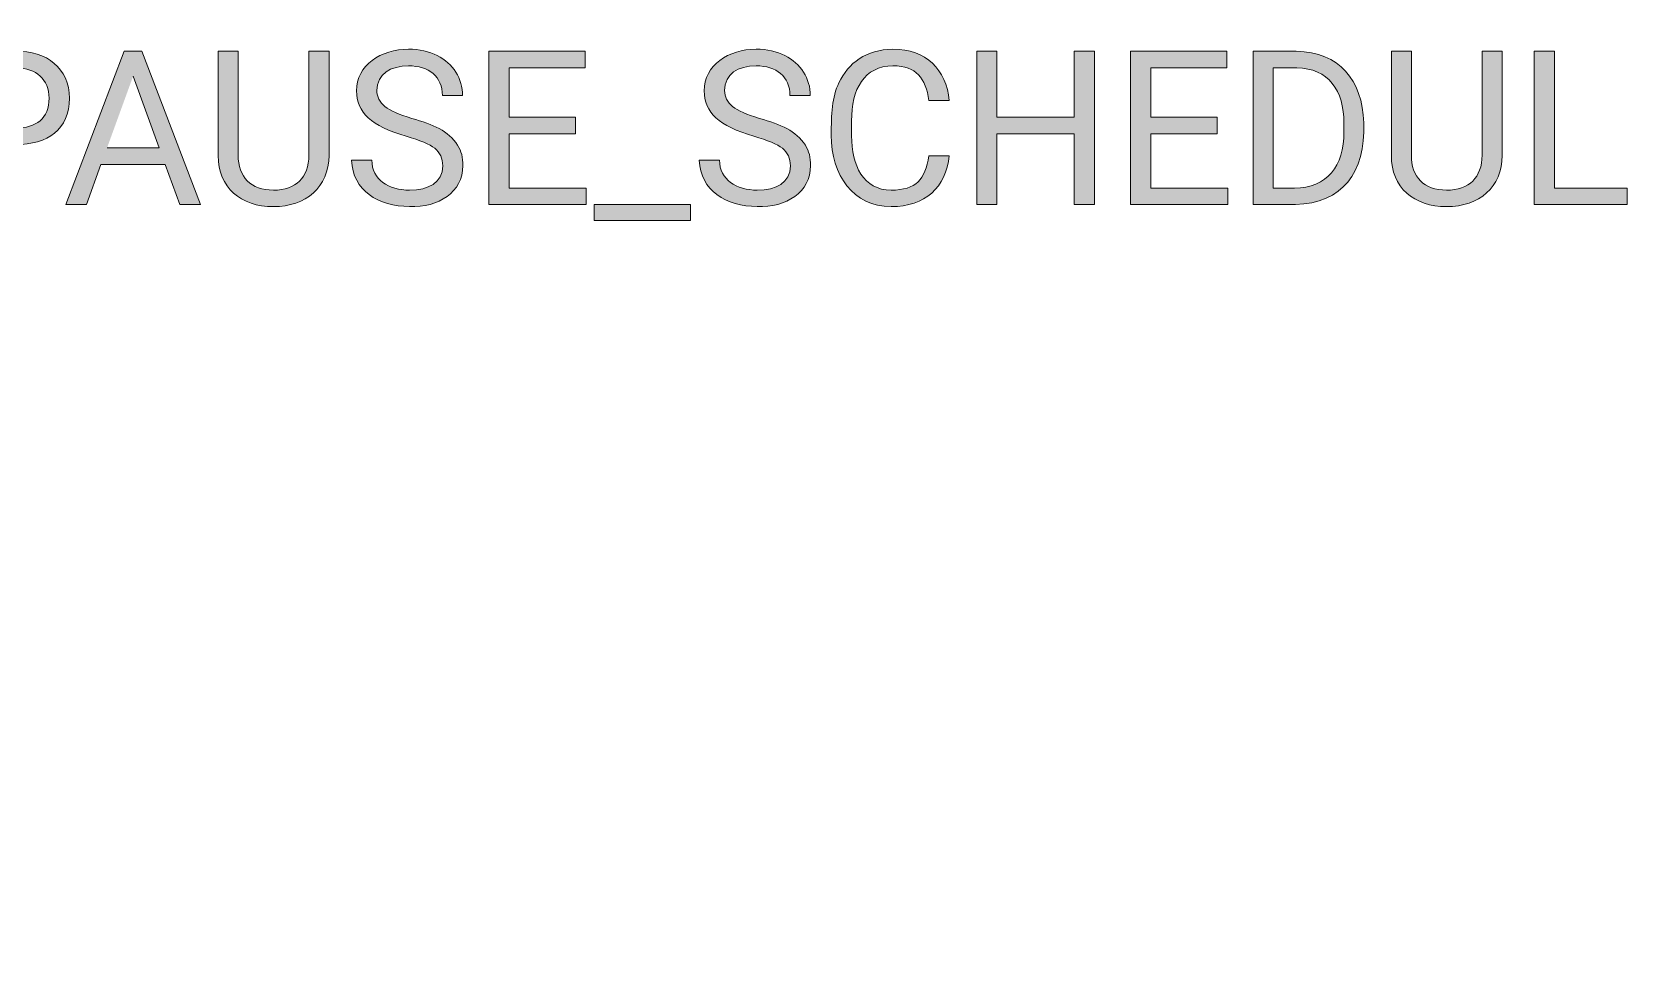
# Model space of a CAD drawing. Extents: x 3 to 1760, y 20 to 1040.
# Drawn here: x 234 to 349.1, y 439.2 to 506.2 of the extents above; entities that cross this region are included whole.
import ezdxf

# ---------------------------------------------------------------- set-up
doc = ezdxf.new("R2010")
doc.units = 0
doc.header["$MEASUREMENT"] = 0
doc.layers.add('Layer 1', color=7, linetype='Continuous', lineweight=0)

# ---------------------------------------------------------------- blocks, each defined once
blk = doc.blocks.new('Block_189')
at = {"layer": 'Layer 1', "true_color": 0x202124, "transparency": 33554687}
h = blk.add_hatch(color=250, dxfattribs=at)
h.dxf.hatch_style = 2
edge = h.paths.add_edge_path()
edge.add_spline(control_points=[(236.68, 501.38), (236.67, 499.12), (235.14, 498.03), (232.79, 498.03), (232.79, 498.03), (230.18, 498.03), (230.18, 498.03), (230.18, 498.03), (230.18, 493.7), (230.18, 493.7), (230.18, 493.7), (228.72, 493.7), (228.72, 493.7), (228.72, 493.7), (228.72, 504.76), (228.72, 504.76), (228.72, 504.76), (232.8, 504.76), (232.8, 504.76), (235.06, 504.81), (236.68, 503.52), (236.68, 501.38)], knot_values=[0, 0, 0, 0, 1, 1, 1, 2, 2, 2, 3, 3, 3, 4, 4, 4, 5, 5, 5, 6, 6, 6, 7, 7, 7, 7], degree=3, periodic=0)
edge = h.paths.add_edge_path()
edge.add_spline(control_points=[(235.22, 501.37), (235.23, 502.72), (234.26, 503.55), (232.89, 503.56), (232.89, 503.56), (230.18, 503.56), (230.18, 503.56), (230.18, 503.56), (230.18, 499.22), (230.18, 499.22), (230.18, 499.22), (232.8, 499.22), (232.8, 499.22), (234.29, 499.22), (235.22, 499.92), (235.22, 501.37)], knot_values=[0, 0, 0, 0, 1, 1, 1, 2, 2, 2, 3, 3, 3, 4, 4, 4, 5, 5, 5, 5], degree=3, periodic=0)
edge.add_line((235.22, 501.37), (235.22, 501.37))
h = blk.add_hatch(color=250, dxfattribs=at)
h.dxf.hatch_style = 2
edge = h.paths.add_edge_path()
edge.add_spline(control_points=[(243.6, 496.59), (243.6, 496.59), (238.96, 496.59), (238.96, 496.59), (238.96, 496.59), (237.92, 493.7), (237.92, 493.7), (237.92, 493.7), (236.42, 493.7), (236.42, 493.7), (236.42, 493.7), (240.64, 504.76), (240.64, 504.76), (240.64, 504.76), (241.92, 504.76), (241.92, 504.76), (241.92, 504.76), (246.15, 493.7), (246.15, 493.7), (246.15, 493.7), (244.65, 493.7), (244.65, 493.7), (244.65, 493.7), (243.6, 496.59), (243.6, 496.59)], knot_values=[0, 0, 0, 0, 1, 1, 1, 2, 2, 2, 3, 3, 3, 4, 4, 4, 5, 5, 5, 6, 6, 6, 7, 7, 7, 8, 8, 8, 8], degree=3, periodic=0)
edge = h.paths.add_edge_path()
edge.add_spline(control_points=[(239.4, 497.79), (239.4, 497.79), (243.16, 497.79), (243.16, 497.79), (243.16, 497.79), (241.28, 502.96), (241.28, 502.96)], knot_values=[0, 0, 0, 0, 1, 1, 1, 2, 2, 2, 2], degree=3, periodic=0)
edge.add_line((241.28, 502.96), (239.4, 497.79))
h = blk.add_hatch(color=250, dxfattribs=at)
h.dxf.hatch_style = 2
edge = h.paths.add_edge_path()
edge.add_spline(control_points=[(251.4, 494.74), (253.03, 494.74), (253.96, 495.66), (253.96, 497.26), (253.96, 497.26), (253.96, 504.76), (253.96, 504.76), (253.96, 504.76), (255.42, 504.76), (255.42, 504.76), (255.42, 504.76), (255.42, 497.24), (255.42, 497.24), (255.4, 494.96), (253.77, 493.55), (251.4, 493.55), (249.06, 493.55), (247.41, 494.92), (247.42, 497.23), (247.42, 497.23), (247.42, 504.76), (247.42, 504.76), (247.42, 504.76), (248.86, 504.76), (248.86, 504.76), (248.86, 504.76), (248.86, 497.27), (248.86, 497.27), (248.85, 495.68), (249.79, 494.74), (251.4, 494.74)], knot_values=[0, 0, 0, 0, 1, 1, 1, 2, 2, 2, 3, 3, 3, 4, 4, 4, 5, 5, 5, 6, 6, 6, 7, 7, 7, 8, 8, 8, 9, 9, 9, 10, 10, 10, 10], degree=3, periodic=0)
edge.add_line((251.4, 494.74), (251.4, 494.74))
h = blk.add_hatch(color=250, dxfattribs=at)
h.dxf.hatch_style = 2
edge = h.paths.add_edge_path()
edge.add_spline(control_points=[(261.23, 494.74), (262.59, 494.74), (263.62, 495.27), (263.62, 496.5), (263.62, 497.04), (263.43, 497.46), (263.05, 497.76), (262.67, 498.05), (261.98, 498.34), (260.98, 498.63), (259.73, 498.99), (258.82, 499.44), (258.25, 499.96), (257.68, 500.48), (257.4, 501.13), (257.4, 501.9), (257.4, 503.76), (259.15, 504.91), (261.16, 504.91), (262.72, 504.91), (263.96, 504.24), (264.57, 503.26), (264.89, 502.74), (265.06, 502.18), (265.06, 501.56), (265.06, 501.56), (263.6, 501.56), (263.6, 501.56), (263.6, 502.96), (262.62, 503.71), (261.16, 503.71), (259.85, 503.71), (258.89, 503.14), (258.87, 501.92), (258.87, 501.47), (259.07, 501.09), (259.45, 500.78), (259.83, 500.47), (260.47, 500.19), (261.39, 499.92), (262.95, 499.47), (264.01, 499.04), (264.7, 497.98), (264.97, 497.58), (265.08, 497.07), (265.08, 496.51), (265.07, 494.57), (263.33, 493.49), (261.23, 493.55), (258.97, 493.61), (257.12, 494.68), (257.05, 496.91), (257.05, 496.91), (258.51, 496.91), (258.51, 496.91), (258.51, 495.49), (259.73, 494.74), (261.23, 494.74)], knot_values=[0, 0, 0, 0, 1, 1, 1, 2, 2, 2, 3, 3, 3, 4, 4, 4, 5, 5, 5, 6, 6, 6, 7, 7, 7, 8, 8, 8, 9, 9, 9, 10, 10, 10, 11, 11, 11, 12, 12, 12, 13, 13, 13, 14, 14, 14, 15, 15, 15, 16, 16, 16, 17, 17, 17, 18, 18, 18, 19, 19, 19, 19], degree=3, periodic=0)
edge.add_line((261.23, 494.74), (261.23, 494.74))
h = blk.add_hatch(color=250, dxfattribs=at)
h.dxf.hatch_style = 2
edge = h.paths.add_edge_path()
edge.add_spline(control_points=[(273.2, 498.81), (273.2, 498.81), (268.41, 498.81), (268.41, 498.81), (268.41, 498.81), (268.41, 494.89), (268.41, 494.89), (268.41, 494.89), (273.98, 494.89), (273.98, 494.89), (273.98, 494.89), (273.98, 493.7), (273.98, 493.7), (273.98, 493.7), (266.95, 493.7), (266.95, 493.7), (266.95, 493.7), (266.95, 504.76), (266.95, 504.76), (266.95, 504.76), (273.9, 504.76), (273.9, 504.76), (273.9, 504.76), (273.9, 503.56), (273.9, 503.56), (273.9, 503.56), (268.41, 503.56), (268.41, 503.56), (268.41, 503.56), (268.41, 500.01), (268.41, 500.01), (268.41, 500.01), (273.2, 500.01), (273.2, 500.01), (273.2, 500.01), (273.2, 498.81), (273.2, 498.81)], knot_values=[0, 0, 0, 0, 1, 1, 1, 2, 2, 2, 3, 3, 3, 4, 4, 4, 5, 5, 5, 6, 6, 6, 7, 7, 7, 8, 8, 8, 9, 9, 9, 10, 10, 10, 11, 11, 11, 12, 12, 12, 12], degree=3, periodic=0)
edge.add_line((273.2, 498.81), (273.2, 498.81))
h = blk.add_hatch(color=250, dxfattribs=at)
h.dxf.hatch_style = 2
edge = h.paths.add_edge_path()
edge.add_spline(control_points=[(286.32, 494.74), (287.68, 494.74), (288.71, 495.27), (288.71, 496.5), (288.71, 497.04), (288.52, 497.46), (288.14, 497.76), (287.76, 498.05), (287.07, 498.34), (286.07, 498.63), (284.82, 498.99), (283.91, 499.44), (283.34, 499.96), (282.77, 500.48), (282.49, 501.13), (282.49, 501.9), (282.49, 503.76), (284.24, 504.91), (286.24, 504.91), (287.81, 504.91), (289.05, 504.24), (289.66, 503.26), (289.98, 502.74), (290.15, 502.18), (290.15, 501.56), (290.15, 501.56), (288.68, 501.56), (288.68, 501.56), (288.68, 502.96), (287.7, 503.71), (286.24, 503.71), (284.94, 503.71), (283.97, 503.14), (283.96, 501.92), (283.96, 501.47), (284.16, 501.09), (284.54, 500.78), (284.92, 500.47), (285.56, 500.19), (286.48, 499.92), (288.04, 499.47), (289.1, 499.04), (289.79, 497.98), (290.06, 497.58), (290.17, 497.07), (290.17, 496.51), (290.16, 494.57), (288.42, 493.49), (286.32, 493.55), (284.06, 493.61), (282.21, 494.68), (282.14, 496.91), (282.14, 496.91), (283.6, 496.91), (283.6, 496.91), (283.6, 495.49), (284.82, 494.74), (286.32, 494.74)], knot_values=[0, 0, 0, 0, 1, 1, 1, 2, 2, 2, 3, 3, 3, 4, 4, 4, 5, 5, 5, 6, 6, 6, 7, 7, 7, 8, 8, 8, 9, 9, 9, 10, 10, 10, 11, 11, 11, 12, 12, 12, 13, 13, 13, 14, 14, 14, 15, 15, 15, 16, 16, 16, 17, 17, 17, 18, 18, 18, 19, 19, 19, 19], degree=3, periodic=0)
edge.add_line((286.32, 494.74), (286.32, 494.74))
h = blk.add_hatch(color=250, dxfattribs=at)
h.dxf.hatch_style = 2
edge = h.paths.add_edge_path()
edge.add_spline(control_points=[(295.98, 494.74), (297.79, 494.74), (298.44, 495.52), (298.71, 497.21), (298.71, 497.21), (300.17, 497.21), (300.17, 497.21), (299.93, 494.95), (298.44, 493.55), (295.98, 493.55), (293.24, 493.55), (291.66, 495.82), (291.66, 498.71), (291.66, 500.21), (291.72, 501.45), (292.21, 502.49), (292.88, 503.9), (294.17, 504.9), (296.11, 504.91), (298.51, 504.93), (299.98, 503.43), (300.17, 501.21), (300.17, 501.21), (298.71, 501.21), (298.71, 501.21), (298.47, 502.82), (297.81, 503.71), (296.11, 503.71), (294.05, 503.71), (293.1, 502.01), (293.13, 499.74), (293.13, 499.74), (293.13, 498.67), (293.13, 498.67), (293.1, 496.53), (294, 494.74), (295.98, 494.74)], knot_values=[0, 0, 0, 0, 1, 1, 1, 2, 2, 2, 3, 3, 3, 4, 4, 4, 5, 5, 5, 6, 6, 6, 7, 7, 7, 8, 8, 8, 9, 9, 9, 10, 10, 10, 11, 11, 11, 12, 12, 12, 12], degree=3, periodic=0)
edge.add_line((295.98, 494.74), (295.98, 494.74))
h = blk.add_hatch(color=250, dxfattribs=at)
h.dxf.hatch_style = 2
edge = h.paths.add_edge_path()
edge.add_spline(control_points=[(310.66, 493.7), (310.66, 493.7), (309.2, 493.7), (309.2, 493.7), (309.2, 493.7), (309.2, 498.81), (309.2, 498.81), (309.2, 498.81), (303.62, 498.81), (303.62, 498.81), (303.62, 498.81), (303.62, 493.7), (303.62, 493.7), (303.62, 493.7), (302.16, 493.7), (302.16, 493.7), (302.16, 493.7), (302.16, 504.76), (302.16, 504.76), (302.16, 504.76), (303.62, 504.76), (303.62, 504.76), (303.62, 504.76), (303.62, 500.01), (303.62, 500.01), (303.62, 500.01), (309.2, 500.01), (309.2, 500.01), (309.2, 500.01), (309.2, 504.76), (309.2, 504.76), (309.2, 504.76), (310.66, 504.76), (310.66, 504.76), (310.66, 504.76), (310.66, 493.7), (310.66, 493.7)], knot_values=[0, 0, 0, 0, 1, 1, 1, 2, 2, 2, 3, 3, 3, 4, 4, 4, 5, 5, 5, 6, 6, 6, 7, 7, 7, 8, 8, 8, 9, 9, 9, 10, 10, 10, 11, 11, 11, 12, 12, 12, 12], degree=3, periodic=0)
edge.add_line((310.66, 493.7), (310.66, 493.7))
h = blk.add_hatch(color=250, dxfattribs=at)
h.dxf.hatch_style = 2
edge = h.paths.add_edge_path()
edge.add_spline(control_points=[(319.51, 498.81), (319.51, 498.81), (314.71, 498.81), (314.71, 498.81), (314.71, 498.81), (314.71, 494.89), (314.71, 494.89), (314.71, 494.89), (320.28, 494.89), (320.28, 494.89), (320.28, 494.89), (320.28, 493.7), (320.28, 493.7), (320.28, 493.7), (313.25, 493.7), (313.25, 493.7), (313.25, 493.7), (313.25, 504.76), (313.25, 504.76), (313.25, 504.76), (320.2, 504.76), (320.2, 504.76), (320.2, 504.76), (320.2, 503.56), (320.2, 503.56), (320.2, 503.56), (314.71, 503.56), (314.71, 503.56), (314.71, 503.56), (314.71, 500.01), (314.71, 500.01), (314.71, 500.01), (319.51, 500.01), (319.51, 500.01), (319.51, 500.01), (319.51, 498.81), (319.51, 498.81)], knot_values=[0, 0, 0, 0, 1, 1, 1, 2, 2, 2, 3, 3, 3, 4, 4, 4, 5, 5, 5, 6, 6, 6, 7, 7, 7, 8, 8, 8, 9, 9, 9, 10, 10, 10, 11, 11, 11, 12, 12, 12, 12], degree=3, periodic=0)
edge.add_line((319.51, 498.81), (319.51, 498.81))
h = blk.add_hatch(color=250, dxfattribs=at)
h.dxf.hatch_style = 2
edge = h.paths.add_edge_path()
edge.add_spline(control_points=[(330.09, 499.6), (330.22, 495.96), (328.53, 493.81), (325.16, 493.7), (325.16, 493.7), (322.1, 493.7), (322.1, 493.7), (322.1, 493.7), (322.1, 504.76), (322.1, 504.76), (322.1, 504.76), (325.22, 504.76), (325.22, 504.76), (328.32, 504.69), (329.98, 502.72), (330.09, 499.6)], knot_values=[0, 0, 0, 0, 1, 1, 1, 2, 2, 2, 3, 3, 3, 4, 4, 4, 5, 5, 5, 5], degree=3, periodic=0)
edge = h.paths.add_edge_path()
edge.add_spline(control_points=[(328.65, 499.57), (328.67, 501.94), (327.52, 503.54), (325.26, 503.56), (325.26, 503.56), (323.55, 503.56), (323.55, 503.56), (323.55, 503.56), (323.55, 494.89), (323.55, 494.89), (323.55, 494.89), (325.09, 494.89), (325.09, 494.89), (327.43, 494.89), (328.68, 496.48), (328.65, 498.93), (328.65, 498.93), (328.65, 499.57), (328.65, 499.57)], knot_values=[0, 0, 0, 0, 1, 1, 1, 2, 2, 2, 3, 3, 3, 4, 4, 4, 5, 5, 5, 6, 6, 6, 6], degree=3, periodic=0)
edge.add_line((328.65, 499.57), (328.65, 499.57))
h = blk.add_hatch(color=250, dxfattribs=at)
h.dxf.hatch_style = 2
edge = h.paths.add_edge_path()
edge.add_spline(control_points=[(336.06, 494.74), (337.69, 494.74), (338.62, 495.66), (338.62, 497.26), (338.62, 497.26), (338.62, 504.76), (338.62, 504.76), (338.62, 504.76), (340.08, 504.76), (340.08, 504.76), (340.08, 504.76), (340.08, 497.24), (340.08, 497.24), (340.06, 494.96), (338.43, 493.55), (336.06, 493.55), (333.72, 493.55), (332.07, 494.92), (332.08, 497.23), (332.08, 497.23), (332.08, 504.76), (332.08, 504.76), (332.08, 504.76), (333.52, 504.76), (333.52, 504.76), (333.52, 504.76), (333.52, 497.27), (333.52, 497.27), (333.51, 495.68), (334.45, 494.74), (336.06, 494.74)], knot_values=[0, 0, 0, 0, 1, 1, 1, 2, 2, 2, 3, 3, 3, 4, 4, 4, 5, 5, 5, 6, 6, 6, 7, 7, 7, 8, 8, 8, 9, 9, 9, 10, 10, 10, 10], degree=3, periodic=0)
edge.add_line((336.06, 494.74), (336.06, 494.74))
h = blk.add_hatch(color=250, dxfattribs=at)
h.dxf.hatch_style = 2
edge = h.paths.add_edge_path()
edge.add_spline(control_points=[(343.85, 494.89), (343.85, 494.89), (349.09, 494.89), (349.09, 494.89), (349.09, 494.89), (349.09, 493.7), (349.09, 493.7), (349.09, 493.7), (342.38, 493.7), (342.38, 493.7), (342.38, 493.7), (342.38, 504.76), (342.38, 504.76), (342.38, 504.76), (343.85, 504.76), (343.85, 504.76), (343.85, 504.76), (343.85, 494.89), (343.85, 494.89)], knot_values=[0, 0, 0, 0, 1, 1, 1, 2, 2, 2, 3, 3, 3, 4, 4, 4, 5, 5, 5, 6, 6, 6, 6], degree=3, periodic=0)
edge.add_line((343.85, 494.89), (343.85, 494.89))
h = blk.add_hatch(color=250, dxfattribs=at)
h.dxf.hatch_style = 2
edge = h.paths.add_edge_path()
edge.add_spline(control_points=[(281.5, 492.55), (281.5, 492.55), (274.54, 492.55), (274.54, 492.55), (274.54, 492.55), (274.54, 493.7), (274.54, 493.7), (274.54, 493.7), (281.5, 493.7), (281.5, 493.7), (281.5, 493.7), (281.5, 492.55), (281.5, 492.55)], knot_values=[0, 0, 0, 0, 1, 1, 1, 2, 2, 2, 3, 3, 3, 4, 4, 4, 4], degree=3, periodic=0)
edge.add_line((281.5, 492.55), (281.5, 492.55))
at = {"layer": 'Layer 1'}
for points, knots in [([(236.68, 501.38), (236.67, 499.12), (235.14, 498.03), (232.79, 498.03), (232.79, 498.03), (230.18, 498.03), (230.18, 498.03), (230.18, 498.03), (230.18, 493.7), (230.18, 493.7), (230.18, 493.7), (228.72, 493.7), (228.72, 493.7), (228.72, 493.7), (228.72, 504.76), (228.72, 504.76), (228.72, 504.76), (232.8, 504.76), (232.8, 504.76), (235.06, 504.81), (236.68, 503.52), (236.68, 501.38)], [0, 0, 0, 0, 1, 1, 1, 2, 2, 2, 3, 3, 3, 4, 4, 4, 5, 5, 5, 6, 6, 6, 7, 7, 7, 7]), ([(243.6, 496.59), (243.6, 496.59), (238.96, 496.59), (238.96, 496.59), (238.96, 496.59), (237.92, 493.7), (237.92, 493.7), (237.92, 493.7), (236.42, 493.7), (236.42, 493.7), (236.42, 493.7), (240.64, 504.76), (240.64, 504.76), (240.64, 504.76), (241.92, 504.76), (241.92, 504.76), (241.92, 504.76), (246.15, 493.7), (246.15, 493.7), (246.15, 493.7), (244.65, 493.7), (244.65, 493.7), (244.65, 493.7), (243.6, 496.59), (243.6, 496.59)], [0, 0, 0, 0, 1, 1, 1, 2, 2, 2, 3, 3, 3, 4, 4, 4, 5, 5, 5, 6, 6, 6, 7, 7, 7, 8, 8, 8, 8]), ([(251.4, 494.74), (253.03, 494.74), (253.96, 495.66), (253.96, 497.26), (253.96, 497.26), (253.96, 504.76), (253.96, 504.76), (253.96, 504.76), (255.42, 504.76), (255.42, 504.76), (255.42, 504.76), (255.42, 497.24), (255.42, 497.24), (255.4, 494.96), (253.77, 493.55), (251.4, 493.55), (249.06, 493.55), (247.41, 494.92), (247.42, 497.23), (247.42, 497.23), (247.42, 504.76), (247.42, 504.76), (247.42, 504.76), (248.86, 504.76), (248.86, 504.76), (248.86, 504.76), (248.86, 497.27), (248.86, 497.27), (248.85, 495.68), (249.79, 494.74), (251.4, 494.74)], [0, 0, 0, 0, 1, 1, 1, 2, 2, 2, 3, 3, 3, 4, 4, 4, 5, 5, 5, 6, 6, 6, 7, 7, 7, 8, 8, 8, 9, 9, 9, 10, 10, 10, 10]), ([(261.23, 494.74), (262.59, 494.74), (263.62, 495.27), (263.62, 496.5), (263.62, 497.04), (263.43, 497.46), (263.05, 497.76), (262.67, 498.05), (261.98, 498.34), (260.98, 498.63), (259.73, 498.99), (258.82, 499.44), (258.25, 499.96), (257.68, 500.48), (257.4, 501.13), (257.4, 501.9), (257.4, 503.76), (259.15, 504.91), (261.16, 504.91), (262.72, 504.91), (263.96, 504.24), (264.57, 503.26), (264.89, 502.74), (265.06, 502.18), (265.06, 501.56), (265.06, 501.56), (263.6, 501.56), (263.6, 501.56), (263.6, 502.96), (262.62, 503.71), (261.16, 503.71), (259.85, 503.71), (258.89, 503.14), (258.87, 501.92), (258.87, 501.47), (259.07, 501.09), (259.45, 500.78), (259.83, 500.47), (260.47, 500.19), (261.39, 499.92), (262.95, 499.47), (264.01, 499.04), (264.7, 497.98), (264.97, 497.58), (265.08, 497.07), (265.08, 496.51), (265.07, 494.57), (263.33, 493.49), (261.23, 493.55), (258.97, 493.61), (257.12, 494.68), (257.05, 496.91), (257.05, 496.91), (258.51, 496.91), (258.51, 496.91), (258.51, 495.49), (259.73, 494.74), (261.23, 494.74)], [0, 0, 0, 0, 1, 1, 1, 2, 2, 2, 3, 3, 3, 4, 4, 4, 5, 5, 5, 6, 6, 6, 7, 7, 7, 8, 8, 8, 9, 9, 9, 10, 10, 10, 11, 11, 11, 12, 12, 12, 13, 13, 13, 14, 14, 14, 15, 15, 15, 16, 16, 16, 17, 17, 17, 18, 18, 18, 19, 19, 19, 19]), ([(273.2, 498.81), (273.2, 498.81), (268.41, 498.81), (268.41, 498.81), (268.41, 498.81), (268.41, 494.89), (268.41, 494.89), (268.41, 494.89), (273.98, 494.89), (273.98, 494.89), (273.98, 494.89), (273.98, 493.7), (273.98, 493.7), (273.98, 493.7), (266.95, 493.7), (266.95, 493.7), (266.95, 493.7), (266.95, 504.76), (266.95, 504.76), (266.95, 504.76), (273.9, 504.76), (273.9, 504.76), (273.9, 504.76), (273.9, 503.56), (273.9, 503.56), (273.9, 503.56), (268.41, 503.56), (268.41, 503.56), (268.41, 503.56), (268.41, 500.01), (268.41, 500.01), (268.41, 500.01), (273.2, 500.01), (273.2, 500.01), (273.2, 500.01), (273.2, 498.81), (273.2, 498.81)], [0, 0, 0, 0, 1, 1, 1, 2, 2, 2, 3, 3, 3, 4, 4, 4, 5, 5, 5, 6, 6, 6, 7, 7, 7, 8, 8, 8, 9, 9, 9, 10, 10, 10, 11, 11, 11, 12, 12, 12, 12]), ([(286.32, 494.74), (287.68, 494.74), (288.71, 495.27), (288.71, 496.5), (288.71, 497.04), (288.52, 497.46), (288.14, 497.76), (287.76, 498.05), (287.07, 498.34), (286.07, 498.63), (284.82, 498.99), (283.91, 499.44), (283.34, 499.96), (282.77, 500.48), (282.49, 501.13), (282.49, 501.9), (282.49, 503.76), (284.24, 504.91), (286.24, 504.91), (287.81, 504.91), (289.05, 504.24), (289.66, 503.26), (289.98, 502.74), (290.15, 502.18), (290.15, 501.56), (290.15, 501.56), (288.68, 501.56), (288.68, 501.56), (288.68, 502.96), (287.7, 503.71), (286.24, 503.71), (284.94, 503.71), (283.97, 503.14), (283.96, 501.92), (283.96, 501.47), (284.16, 501.09), (284.54, 500.78), (284.92, 500.47), (285.56, 500.19), (286.48, 499.92), (288.04, 499.47), (289.1, 499.04), (289.79, 497.98), (290.06, 497.58), (290.17, 497.07), (290.17, 496.51), (290.16, 494.57), (288.42, 493.49), (286.32, 493.55), (284.06, 493.61), (282.21, 494.68), (282.14, 496.91), (282.14, 496.91), (283.6, 496.91), (283.6, 496.91), (283.6, 495.49), (284.82, 494.74), (286.32, 494.74)], [0, 0, 0, 0, 1, 1, 1, 2, 2, 2, 3, 3, 3, 4, 4, 4, 5, 5, 5, 6, 6, 6, 7, 7, 7, 8, 8, 8, 9, 9, 9, 10, 10, 10, 11, 11, 11, 12, 12, 12, 13, 13, 13, 14, 14, 14, 15, 15, 15, 16, 16, 16, 17, 17, 17, 18, 18, 18, 19, 19, 19, 19]), ([(295.98, 494.74), (297.79, 494.74), (298.44, 495.52), (298.71, 497.21), (298.71, 497.21), (300.17, 497.21), (300.17, 497.21), (299.93, 494.95), (298.44, 493.55), (295.98, 493.55), (293.24, 493.55), (291.66, 495.82), (291.66, 498.71), (291.66, 500.21), (291.72, 501.45), (292.21, 502.49), (292.88, 503.9), (294.17, 504.9), (296.11, 504.91), (298.51, 504.93), (299.98, 503.43), (300.17, 501.21), (300.17, 501.21), (298.71, 501.21), (298.71, 501.21), (298.47, 502.82), (297.81, 503.71), (296.11, 503.71), (294.05, 503.71), (293.1, 502.01), (293.13, 499.74), (293.13, 499.74), (293.13, 498.67), (293.13, 498.67), (293.1, 496.53), (294, 494.74), (295.98, 494.74)], [0, 0, 0, 0, 1, 1, 1, 2, 2, 2, 3, 3, 3, 4, 4, 4, 5, 5, 5, 6, 6, 6, 7, 7, 7, 8, 8, 8, 9, 9, 9, 10, 10, 10, 11, 11, 11, 12, 12, 12, 12]), ([(310.66, 493.7), (310.66, 493.7), (309.2, 493.7), (309.2, 493.7), (309.2, 493.7), (309.2, 498.81), (309.2, 498.81), (309.2, 498.81), (303.62, 498.81), (303.62, 498.81), (303.62, 498.81), (303.62, 493.7), (303.62, 493.7), (303.62, 493.7), (302.16, 493.7), (302.16, 493.7), (302.16, 493.7), (302.16, 504.76), (302.16, 504.76), (302.16, 504.76), (303.62, 504.76), (303.62, 504.76), (303.62, 504.76), (303.62, 500.01), (303.62, 500.01), (303.62, 500.01), (309.2, 500.01), (309.2, 500.01), (309.2, 500.01), (309.2, 504.76), (309.2, 504.76), (309.2, 504.76), (310.66, 504.76), (310.66, 504.76), (310.66, 504.76), (310.66, 493.7), (310.66, 493.7)], [0, 0, 0, 0, 1, 1, 1, 2, 2, 2, 3, 3, 3, 4, 4, 4, 5, 5, 5, 6, 6, 6, 7, 7, 7, 8, 8, 8, 9, 9, 9, 10, 10, 10, 11, 11, 11, 12, 12, 12, 12]), ([(319.51, 498.81), (319.51, 498.81), (314.71, 498.81), (314.71, 498.81), (314.71, 498.81), (314.71, 494.89), (314.71, 494.89), (314.71, 494.89), (320.28, 494.89), (320.28, 494.89), (320.28, 494.89), (320.28, 493.7), (320.28, 493.7), (320.28, 493.7), (313.25, 493.7), (313.25, 493.7), (313.25, 493.7), (313.25, 504.76), (313.25, 504.76), (313.25, 504.76), (320.2, 504.76), (320.2, 504.76), (320.2, 504.76), (320.2, 503.56), (320.2, 503.56), (320.2, 503.56), (314.71, 503.56), (314.71, 503.56), (314.71, 503.56), (314.71, 500.01), (314.71, 500.01), (314.71, 500.01), (319.51, 500.01), (319.51, 500.01), (319.51, 500.01), (319.51, 498.81), (319.51, 498.81)], [0, 0, 0, 0, 1, 1, 1, 2, 2, 2, 3, 3, 3, 4, 4, 4, 5, 5, 5, 6, 6, 6, 7, 7, 7, 8, 8, 8, 9, 9, 9, 10, 10, 10, 11, 11, 11, 12, 12, 12, 12]), ([(330.09, 499.6), (330.22, 495.96), (328.53, 493.81), (325.16, 493.7), (325.16, 493.7), (322.1, 493.7), (322.1, 493.7), (322.1, 493.7), (322.1, 504.76), (322.1, 504.76), (322.1, 504.76), (325.22, 504.76), (325.22, 504.76), (328.32, 504.69), (329.98, 502.72), (330.09, 499.6)], [0, 0, 0, 0, 1, 1, 1, 2, 2, 2, 3, 3, 3, 4, 4, 4, 5, 5, 5, 5]), ([(336.06, 494.74), (337.69, 494.74), (338.62, 495.66), (338.62, 497.26), (338.62, 497.26), (338.62, 504.76), (338.62, 504.76), (338.62, 504.76), (340.08, 504.76), (340.08, 504.76), (340.08, 504.76), (340.08, 497.24), (340.08, 497.24), (340.06, 494.96), (338.43, 493.55), (336.06, 493.55), (333.72, 493.55), (332.07, 494.92), (332.08, 497.23), (332.08, 497.23), (332.08, 504.76), (332.08, 504.76), (332.08, 504.76), (333.52, 504.76), (333.52, 504.76), (333.52, 504.76), (333.52, 497.27), (333.52, 497.27), (333.51, 495.68), (334.45, 494.74), (336.06, 494.74)], [0, 0, 0, 0, 1, 1, 1, 2, 2, 2, 3, 3, 3, 4, 4, 4, 5, 5, 5, 6, 6, 6, 7, 7, 7, 8, 8, 8, 9, 9, 9, 10, 10, 10, 10]), ([(343.85, 494.89), (343.85, 494.89), (349.09, 494.89), (349.09, 494.89), (349.09, 494.89), (349.09, 493.7), (349.09, 493.7), (349.09, 493.7), (342.38, 493.7), (342.38, 493.7), (342.38, 493.7), (342.38, 504.76), (342.38, 504.76), (342.38, 504.76), (343.85, 504.76), (343.85, 504.76), (343.85, 504.76), (343.85, 494.89), (343.85, 494.89)], [0, 0, 0, 0, 1, 1, 1, 2, 2, 2, 3, 3, 3, 4, 4, 4, 5, 5, 5, 6, 6, 6, 6]), ([(235.22, 501.37), (235.23, 502.72), (234.26, 503.55), (232.89, 503.56), (232.89, 503.56), (230.18, 503.56), (230.18, 503.56), (230.18, 503.56), (230.18, 499.22), (230.18, 499.22), (230.18, 499.22), (232.8, 499.22), (232.8, 499.22), (234.29, 499.22), (235.22, 499.92), (235.22, 501.37)], [0, 0, 0, 0, 1, 1, 1, 2, 2, 2, 3, 3, 3, 4, 4, 4, 5, 5, 5, 5]), ([(328.65, 499.57), (328.67, 501.94), (327.52, 503.54), (325.26, 503.56), (325.26, 503.56), (323.55, 503.56), (323.55, 503.56), (323.55, 503.56), (323.55, 494.89), (323.55, 494.89), (323.55, 494.89), (325.09, 494.89), (325.09, 494.89), (327.43, 494.89), (328.68, 496.48), (328.65, 498.93), (328.65, 498.93), (328.65, 499.57), (328.65, 499.57)], [0, 0, 0, 0, 1, 1, 1, 2, 2, 2, 3, 3, 3, 4, 4, 4, 5, 5, 5, 6, 6, 6, 6]), ([(239.4, 497.79), (239.4, 497.79), (243.16, 497.79), (243.16, 497.79), (243.16, 497.79), (241.28, 502.96), (241.28, 502.96)], [0, 0, 0, 0, 1, 1, 1, 2, 2, 2, 2]), ([(281.5, 492.55), (281.5, 492.55), (274.54, 492.55), (274.54, 492.55), (274.54, 492.55), (274.54, 493.7), (274.54, 493.7), (274.54, 493.7), (281.5, 493.7), (281.5, 493.7), (281.5, 493.7), (281.5, 492.55), (281.5, 492.55)], [0, 0, 0, 0, 1, 1, 1, 2, 2, 2, 3, 3, 3, 4, 4, 4, 4])]:
    blk.add_open_spline(points, degree=3, knots=knots, dxfattribs=at)
blk = doc.blocks.new('Block_188')
at = {"layer": 'Layer 1'}
blk.add_blockref('Block_189', (0, 0), dxfattribs=at)
blk = doc.blocks.new('Block_178')
at = {"layer": 'Layer 1'}
blk.add_blockref('Block_188', (0, 0), dxfattribs=at)
blk = doc.blocks.new('Block_0')
at = {"layer": 'Layer 1', "true_color": 0x333333, "transparency": 33554687}
h = blk.add_hatch(color=250, dxfattribs=at)
h.dxf.hatch_style = 2
edge = h.paths.add_edge_path()
edge.add_spline(control_points=[(277.51, 808.42), (277.51, 808.42), (110.03, 808.42), (110.03, 808.42), (110.03, 808.42), (108.21, 808.27), (108.21, 808.27), (108.21, 808.27), (106.46, 807.84), (106.46, 807.84), (106.46, 807.84), (104.79, 807.14), (104.79, 807.14), (104.79, 807.14), (103.25, 806.21), (103.25, 806.21), (103.25, 806.21), (101.88, 805.05), (101.88, 805.05), (101.88, 805.05), (100.71, 803.68), (100.71, 803.68), (100.71, 803.68), (99.77, 802.14), (99.77, 802.14), (99.77, 802.14), (99.07, 800.47), (99.07, 800.47), (99.07, 800.47), (98.65, 798.72), (98.65, 798.72), (98.65, 798.72), (98.51, 796.92), (98.51, 796.92), (98.51, 796.92), (98.51, 319.88), (98.51, 319.88), (98.51, 319.88), (97.51, 319.88), (97.51, 319.88), (97.51, 319.88), (97.51, 796.93), (97.51, 796.93), (97.51, 796.93), (97.66, 798.86), (97.66, 798.86), (97.66, 798.86), (98.12, 800.76), (98.12, 800.76), (98.12, 800.76), (98.88, 802.58), (98.88, 802.58), (98.88, 802.58), (99.91, 804.26), (99.91, 804.26), (99.91, 804.26), (101.17, 805.76), (101.17, 805.76), (101.17, 805.76), (102.67, 807.02), (102.67, 807.02), (102.67, 807.02), (104.33, 808.05), (104.33, 808.05), (104.33, 808.05), (106.15, 808.8), (106.15, 808.8), (106.15, 808.8), (108.05, 809.26), (108.05, 809.26), (108.05, 809.26), (109.99, 809.41), (109.99, 809.41), (109.99, 809.41), (277.51, 809.41), (277.51, 809.41), (277.51, 809.41), (277.51, 808.42), (277.51, 808.42)], knot_values=[0, 0, 0, 0, 1, 1, 1, 2, 2, 2, 3, 3, 3, 4, 4, 4, 5, 5, 5, 6, 6, 6, 7, 7, 7, 8, 8, 8, 9, 9, 9, 10, 10, 10, 11, 11, 11, 12, 12, 12, 13, 13, 13, 14, 14, 14, 15, 15, 15, 16, 16, 16, 17, 17, 17, 18, 18, 18, 19, 19, 19, 20, 20, 20, 21, 21, 21, 22, 22, 22, 23, 23, 23, 24, 24, 24, 25, 25, 25, 26, 26, 26, 26], degree=3, periodic=0)
edge = h.paths.add_edge_path()
edge.add_spline(control_points=[(98.51, 152.02), (98.51, 152.02), (98.65, 150.2), (98.65, 150.2), (98.65, 150.2), (99.07, 148.45), (99.07, 148.45), (99.07, 148.45), (99.77, 146.78), (99.77, 146.78), (99.77, 146.78), (100.71, 145.24), (100.71, 145.24), (100.71, 145.24), (101.88, 143.87), (101.88, 143.87), (101.88, 143.87), (103.25, 142.7), (103.25, 142.7), (103.25, 142.7), (104.79, 141.76), (104.79, 141.76), (104.79, 141.76), (106.46, 141.06), (106.46, 141.06), (106.46, 141.06), (108.21, 140.64), (108.21, 140.64), (108.21, 140.64), (110.03, 140.5), (110.03, 140.5), (110.03, 140.5), (341.63, 140.5), (341.63, 140.5), (341.63, 140.5), (341.63, 139.5), (341.63, 139.5), (341.63, 139.5), (109.99, 139.5), (109.99, 139.5), (109.99, 139.5), (108.05, 139.65), (108.05, 139.65), (108.05, 139.65), (106.15, 140.11), (106.15, 140.11), (106.15, 140.11), (104.33, 140.87), (104.33, 140.87), (104.33, 140.87), (102.66, 141.9), (102.66, 141.9), (102.66, 141.9), (101.16, 143.16), (101.16, 143.16), (101.16, 143.16), (99.9, 144.66), (99.9, 144.66), (99.9, 144.66), (98.86, 146.32), (98.86, 146.32), (98.86, 146.32), (98.11, 148.14), (98.11, 148.14), (98.11, 148.14), (97.66, 150.04), (97.66, 150.04), (97.66, 150.04), (97.51, 151.98), (97.51, 151.98), (97.51, 151.98), (97.51, 285.63), (97.51, 285.63), (97.51, 285.63), (98.51, 285.63), (98.51, 285.63), (98.51, 285.63), (98.51, 152.02), (98.51, 152.02)], knot_values=[0, 0, 0, 0, 1, 1, 1, 2, 2, 2, 3, 3, 3, 4, 4, 4, 5, 5, 5, 6, 6, 6, 7, 7, 7, 8, 8, 8, 9, 9, 9, 10, 10, 10, 11, 11, 11, 12, 12, 12, 13, 13, 13, 14, 14, 14, 15, 15, 15, 16, 16, 16, 17, 17, 17, 18, 18, 18, 19, 19, 19, 20, 20, 20, 21, 21, 21, 22, 22, 22, 23, 23, 23, 24, 24, 24, 25, 25, 25, 26, 26, 26, 26], degree=3, periodic=0)
at = {"layer": 'Layer 1', "color": 250, "lineweight": 0, "true_color": 0x333333}
blk.add_open_spline([(277.51, 808.42), (277.51, 808.42), (110.03, 808.42), (110.03, 808.42), (110.03, 808.42), (108.21, 808.27), (108.21, 808.27), (108.21, 808.27), (106.46, 807.84), (106.46, 807.84), (106.46, 807.84), (104.79, 807.14), (104.79, 807.14), (104.79, 807.14), (103.25, 806.21), (103.25, 806.21), (103.25, 806.21), (101.88, 805.05), (101.88, 805.05), (101.88, 805.05), (100.71, 803.68), (100.71, 803.68), (100.71, 803.68), (99.77, 802.14), (99.77, 802.14), (99.77, 802.14), (99.07, 800.47), (99.07, 800.47), (99.07, 800.47), (98.65, 798.72), (98.65, 798.72), (98.65, 798.72), (98.51, 796.92), (98.51, 796.92), (98.51, 796.92), (98.51, 319.88), (98.51, 319.88), (98.51, 319.88), (97.51, 319.88), (97.51, 319.88), (97.51, 319.88), (97.51, 796.93), (97.51, 796.93), (97.51, 796.93), (97.66, 798.86), (97.66, 798.86), (97.66, 798.86), (98.12, 800.76), (98.12, 800.76), (98.12, 800.76), (98.88, 802.58), (98.88, 802.58), (98.88, 802.58), (99.91, 804.26), (99.91, 804.26), (99.91, 804.26), (101.17, 805.76), (101.17, 805.76), (101.17, 805.76), (102.67, 807.02), (102.67, 807.02), (102.67, 807.02), (104.33, 808.05), (104.33, 808.05), (104.33, 808.05), (106.15, 808.8), (106.15, 808.8), (106.15, 808.8), (108.05, 809.26), (108.05, 809.26), (108.05, 809.26), (109.99, 809.41), (109.99, 809.41), (109.99, 809.41), (277.51, 809.41), (277.51, 809.41), (277.51, 809.41), (277.51, 808.42), (277.51, 808.42)], degree=3, knots=[0, 0, 0, 0, 1, 1, 1, 2, 2, 2, 3, 3, 3, 4, 4, 4, 5, 5, 5, 6, 6, 6, 7, 7, 7, 8, 8, 8, 9, 9, 9, 10, 10, 10, 11, 11, 11, 12, 12, 12, 13, 13, 13, 14, 14, 14, 15, 15, 15, 16, 16, 16, 17, 17, 17, 18, 18, 18, 19, 19, 19, 20, 20, 20, 21, 21, 21, 22, 22, 22, 23, 23, 23, 24, 24, 24, 25, 25, 25, 26, 26, 26, 26], dxfattribs=at)
at = {"layer": 'Layer 1'}
blk.add_blockref('Block_178', (0, 0), dxfattribs=at)

msp = doc.modelspace()

# ---------------------------------------------------------------- block references
at = {"layer": 'Layer 1'}
msp.add_blockref('Block_0', (0, 0), dxfattribs=at)

doc.saveas('drawing.dxf')
